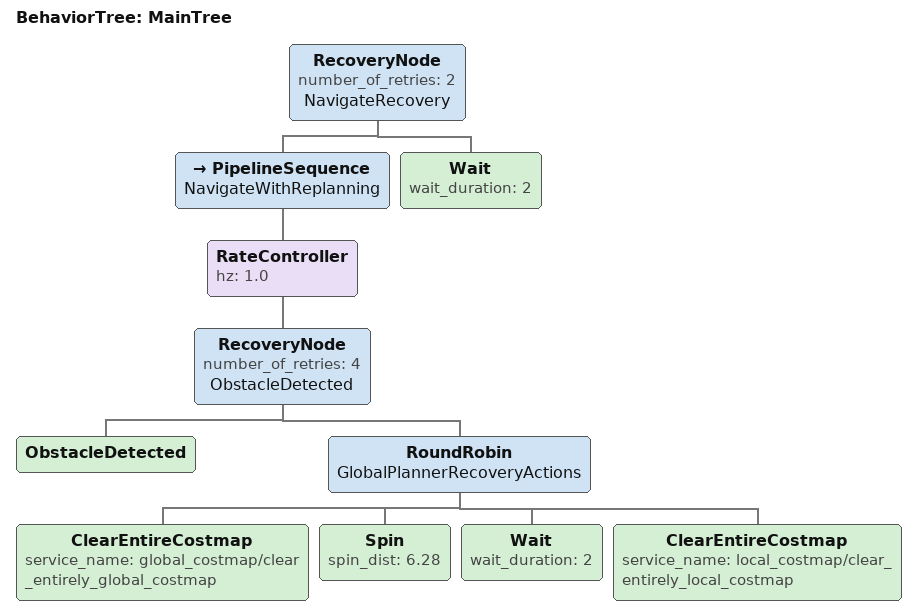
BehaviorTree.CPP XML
<!--
  This Behavior Tree replans the global path periodically at 1 Hz and it also has
  recovery actions.
-->
<root main_tree_to_execute="MainTree">
  <BehaviorTree ID="MainTree">
    <RecoveryNode number_of_retries="2" name="NavigateRecovery">
      <PipelineSequence name="NavigateWithReplanning">
        <RateController hz="1.0">
          <RecoveryNode number_of_retries="4" name="ObstacleDetected">
            <ObstacleDetected/>
            <RoundRobin name="GlobalPlannerRecoveryActions">
              <ClearEntireCostmap service_name="global_costmap/clear_entirely_global_costmap"/>
              <Spin spin_dist="6.28"/>
              <Wait wait_duration="2"/>
              <ClearEntireCostmap service_name="local_costmap/clear_entirely_local_costmap"/>
            </RoundRobin>
          </RecoveryNode>
        </RateController>
      </PipelineSequence>
        <Wait wait_duration="2"/>
    </RecoveryNode>
  </BehaviorTree>
</root>
